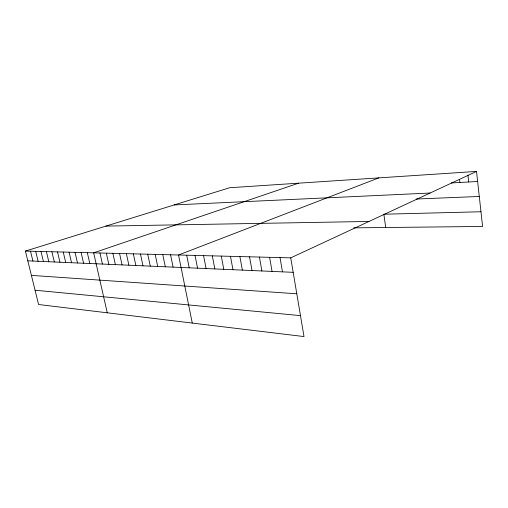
<?xml version="1.0" encoding="UTF-8"?>
<svg xmlns="http://www.w3.org/2000/svg" width="508" height="508" viewBox="0 0 508 508"><rect width="100%" height="100%" fill="white"/><g stroke="black" fill="none" stroke-linecap="round" stroke-linejoin="round"><path stroke-width="0.76" d="M290.741 257.861L304.006 336.569L38.589 304.508L25.4 251.079L290.741 257.861L476.517 171.431L482.6 226.466L353.676 227.844M378.809 177.889L178.543 254.991L192.272 323.069M298.564 183.185L93.656 252.825L107.258 312.801M25.4 251.079L229.635 187.738L476.517 171.431M451.307 182.956L477.628 181.483M174.174 204.94L430.085 193.034M416.154 199.034L479.285 196.463M480.974 211.753L383.864 214.224L385.712 227.508M105.918 226.104L369.011 221.45M27.807 260.833L293.18 272.32M31.401 275.374L296.799 293.795M35.065 290.22L300.482 315.639M30.499 251.212L32.918 261.055M35.7 251.339L38.125 261.283M40.996 251.479L43.428 261.512M46.393 251.612L48.832 261.747M51.899 251.758L54.343 261.982M57.512 251.898L59.963 262.23M63.24 252.044L65.697 262.477M69.075 252.197L71.545 262.731M75.032 252.349L77.508 262.985M81.115 252.501L83.591 263.252M87.319 252.66L89.802 263.519M99.93 252.984L102.426 264.065M106.337 253.149L108.833 264.344M112.878 253.314L115.379 264.624M119.558 253.486L122.06 264.916M126.378 253.657L128.886 265.208M133.35 253.835L135.858 265.513M140.468 254.019L142.983 265.824M147.745 254.203L150.26 266.135M155.188 254.394L157.702 266.459M162.795 254.591L165.316 266.789M170.58 254.787L173.095 267.125M186.69 255.2L189.205 267.824M195.034 255.41L197.542 268.18M203.568 255.632L206.083 268.554M212.319 255.854L214.827 268.929M221.278 256.083L223.78 269.316M230.467 256.318L232.962 269.716M239.878 256.559L242.373 270.123M249.536 256.807L252.019 270.542M259.436 257.061L261.912 270.967M269.602 257.315L272.066 271.405M280.029 257.581L282.48 271.856M459.575 179.438L459.924 182.474M467.919 175.089L468.7 181.985"/></g></svg>
